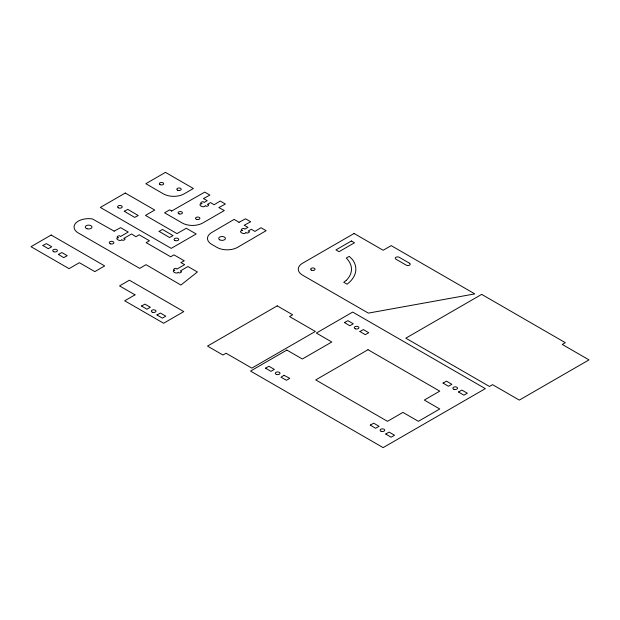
<?xml version="1.0" encoding="UTF-8"?>
<svg xmlns="http://www.w3.org/2000/svg" width="620" height="620" viewBox="0 0 620 620"><rect width="100%" height="100%" fill="white"/><g stroke="black" fill="none" stroke-linecap="round" stroke-linejoin="round"><path stroke-width="0.93" d="M42.935 245.52L48.29 248.705L51.755 246.752L46.384 243.613L42.966 245.481M58.396 254.448L63.752 257.626L67.208 255.68L61.845 252.542L58.396 254.448M114.119 231.183L120.59 227.656L128.224 232.058L120.489 236.522C119.792 234.337 114.747 237.351 118.428 237.716C113.607 238.196 120.815 242.319 121.722 239.615C122.481 241.73 127.418 238.708 123.783 238.429L131.51 233.957L135.966 236.731L139.136 234.786L149.435 240.738L146.142 242.637L170.663 256.773L173.957 254.867L184.264 260.819L180.877 262.601L184.675 264.616L176.948 269.103C176.266 266.902 171.182 269.94 174.887 270.289C170.113 270.708 177.173 274.916 178.188 272.196C178.917 274.327 183.908 271.273 180.25 271.01L187.969 266.53L197.392 271.971L180.9 285.045L146.018 264.678L139.686 268.39L78.329 232.988A14.57 8.401 0 0 1 76.02 222.844A14.57 8.401 0 0 1 92.411 218.93L114.15 231.144M124.264 211.257L134.703 217.395L138.221 215.512L127.782 209.374L124.264 211.257M141.523 306.024L146.878 309.21L150.342 307.264L144.971 304.126L141.546 305.986M159.1 231.369L169.539 237.514L173.058 235.623L162.549 229.47L159.1 231.369M171.608 211.033L204.747 192.107L209.901 195.075L203.445 198.571L207.204 200.679L204.143 202.484C203.499 200.314 198.385 203.275 202.081 203.67C196.191 204.151 203.996 208.963 205.375 205.577C206.072 207.7 211.118 204.67 207.437 204.383L210.498 202.585L214.148 204.755L220.208 201.027L225.362 204.003L218.868 207.584L224.308 210.56L202.81 222.975A14.578 8.409 0 0 1 182.195 222.975L164.579 212.807L169.725 209.831L171.608 211.033M156.976 314.952L162.339 318.137L165.796 316.185L160.425 313.046L156.976 314.952M239.033 222.317L245.504 218.79L250.658 221.758L244.187 225.292L247.977 227.362L244.869 229.152C244.148 226.928 238.878 230.074 242.621 230.446C236.669 231.066 244.846 235.701 245.923 232.353C246.706 234.499 251.844 231.361 248.163 231.059L251.278 229.268L254.929 231.431L260.974 227.71L266.127 230.687L237.53 247.372A14.578 8.378 0 0 1 216.915 247.372L211.761 244.396A14.578 8.416 0 0 1 211.753 232.492L234.166 219.387L239.033 222.317M265.546 368.133L270.948 371.357L274.335 369.404L268.964 366.265L265.546 368.133M284.069 375.317L280.976 377.185L286.487 380.277L289.78 378.378L284.069 375.317M344.472 322.563L349.827 325.748L353.284 323.795L347.921 320.664L344.472 322.563M359.925 331.491L365.288 334.668L368.745 332.723L363.374 329.584L359.925 331.491M370.272 425.095L375.627 428.273L379.084 426.328L373.721 423.189L370.295 425.057M385.725 434.023L391.088 437.201L394.545 435.256L389.174 432.117L385.756 433.977M443.052 383.075L448.415 386.252L451.871 384.307L446.501 381.168L443.052 383.075M458.513 391.995L463.876 395.18L467.333 393.227L461.885 390.089L458.544 391.956M346.301 280.341L343.744 282.271L347.099 284.2A42.997 24.816 0 0 0 352.486 259.586L349.223 256.362L346.293 258.052A38.626 22.289 0 0 1 346.301 280.341M51.158 235.026L31 246.69L69.06 268.654L79.36 262.702L94.821 271.622L104.679 265.926L51.158 235.026M135.013 294.833L124.721 300.793L163.618 323.245L183.776 311.596L129.41 280.209L119.551 285.905L135.013 294.833M125.263 193.037L100.324 207.437L171.228 248.372L196.176 233.972L186.279 228.261L177.002 233.616L145.468 215.411L154.744 210.056L125.263 193.037M165.455 172.375L145.84 183.714L163.463 193.889A14.578 8.409 0 0 0 184.07 193.882L193.386 188.503L165.455 172.375M354.074 233.484L302.545 263.244A14.578 8.409 0 0 0 302.545 275.14L368.342 313.115L474.811 293.896L391.189 245.629L383.144 250.263L354.074 233.484M351.393 240.986L335.939 249.906L339.031 251.697L354.485 242.776L351.393 240.986M277.202 305.862L207.514 346.092L222.968 355.02L226.06 353.237L251.829 368.117L315.332 331.452L289.571 316.572L292.663 314.79L277.202 305.862M286.874 350.083L250.534 371.07L383.137 447.625L485.305 388.639L352.695 312.077L316.347 333.064L331.808 341.992L302.335 359.003L286.874 350.083M368.009 349.711L315.727 379.905L387.477 421.329L402.93 412.401L418.392 421.321L439.758 408.991L424.297 400.063L439.758 391.135L368.009 349.711M481.678 294.384L405.813 338.179L489.459 386.469L492.575 384.671L519.312 400.109L589 359.887L562.263 344.449L565.324 342.682L481.678 294.384M409.533 263.244L399.226 257.292A2.333 1.349 0 0 0 395.932 257.292A2.333 1.349 0 0 0 395.932 259.191L406.239 265.143A2.333 1.341 0 0 0 409.533 265.143A2.333 1.341 0 0 0 409.533 263.244M355.407 328.825A2.333 1.349 0 0 0 358.941 327.701A2.333 1.349 0 0 0 355.485 326.492A2.333 1.349 0 0 0 355.407 328.825M453.987 389.329A2.333 1.349 0 0 0 457.529 388.205A2.333 1.349 0 0 0 454.072 386.996A2.333 1.349 0 0 0 453.987 389.329M276.45 374.433A2.333 1.349 0 0 0 279.992 373.31A2.333 1.349 0 0 0 276.536 372.101A2.333 1.349 0 0 0 276.45 374.433M381.207 431.357A2.333 1.349 0 0 0 384.741 430.233A2.333 1.349 0 0 0 381.285 429.025A2.333 1.349 0 0 0 381.207 431.357M311.302 270.088A2.185 1.263 0 0 0 314.96 269.522A2.185 1.263 0 0 0 312.286 267.972A2.185 1.263 0 0 0 311.302 270.088M219.697 239.816A3.356 1.938 0 0 0 225.3 238.948A3.356 1.938 0 0 0 221.193 236.577A3.356 1.938 0 0 0 219.697 239.816M174.739 240.397A2.333 1.349 0 0 0 178.638 239.793A2.333 1.349 0 0 0 175.778 238.15A2.333 1.349 0 0 0 174.739 240.397M118.257 207.793A2.333 1.349 0 0 0 122.163 207.188A2.333 1.349 0 0 0 119.303 205.538A2.333 1.349 0 0 0 118.257 207.793M152.458 312.286A2.333 1.349 0 0 0 155.992 311.163A2.333 1.349 0 0 0 152.543 309.954A2.333 1.349 0 0 0 152.458 312.286M53.87 251.782A2.333 1.349 0 0 0 57.412 250.658A2.333 1.349 0 0 0 53.956 249.449A2.333 1.349 0 0 0 53.87 251.782M86.955 228.733A3.356 1.93 0 0 0 91.985 227.06A3.356 1.93 0 0 0 86.963 225.386A3.356 1.93 0 0 0 86.955 228.733M110.407 243.838A2.333 1.349 0 0 0 113.902 242.676A2.333 1.349 0 0 0 110.407 241.506A2.333 1.349 0 0 0 110.407 243.838M196.61 219.403A2.185 1.263 0 0 0 199.888 218.31A2.185 1.263 0 0 0 196.61 217.217A2.185 1.263 0 0 0 196.61 219.403M179.149 213.892A2.185 1.263 0 0 0 182.427 212.799A2.185 1.263 0 0 0 179.149 211.707A2.185 1.263 0 0 0 179.149 213.892M177.459 190.139A2.185 1.263 0 0 0 181.118 189.573A2.185 1.263 0 0 0 178.444 188.023A2.185 1.263 0 0 0 177.459 190.139M159.96 184.605A2.185 1.263 0 0 0 163.61 184.039A2.185 1.263 0 0 0 160.936 182.489A2.185 1.263 0 0 0 159.96 184.605"/></g></svg>
